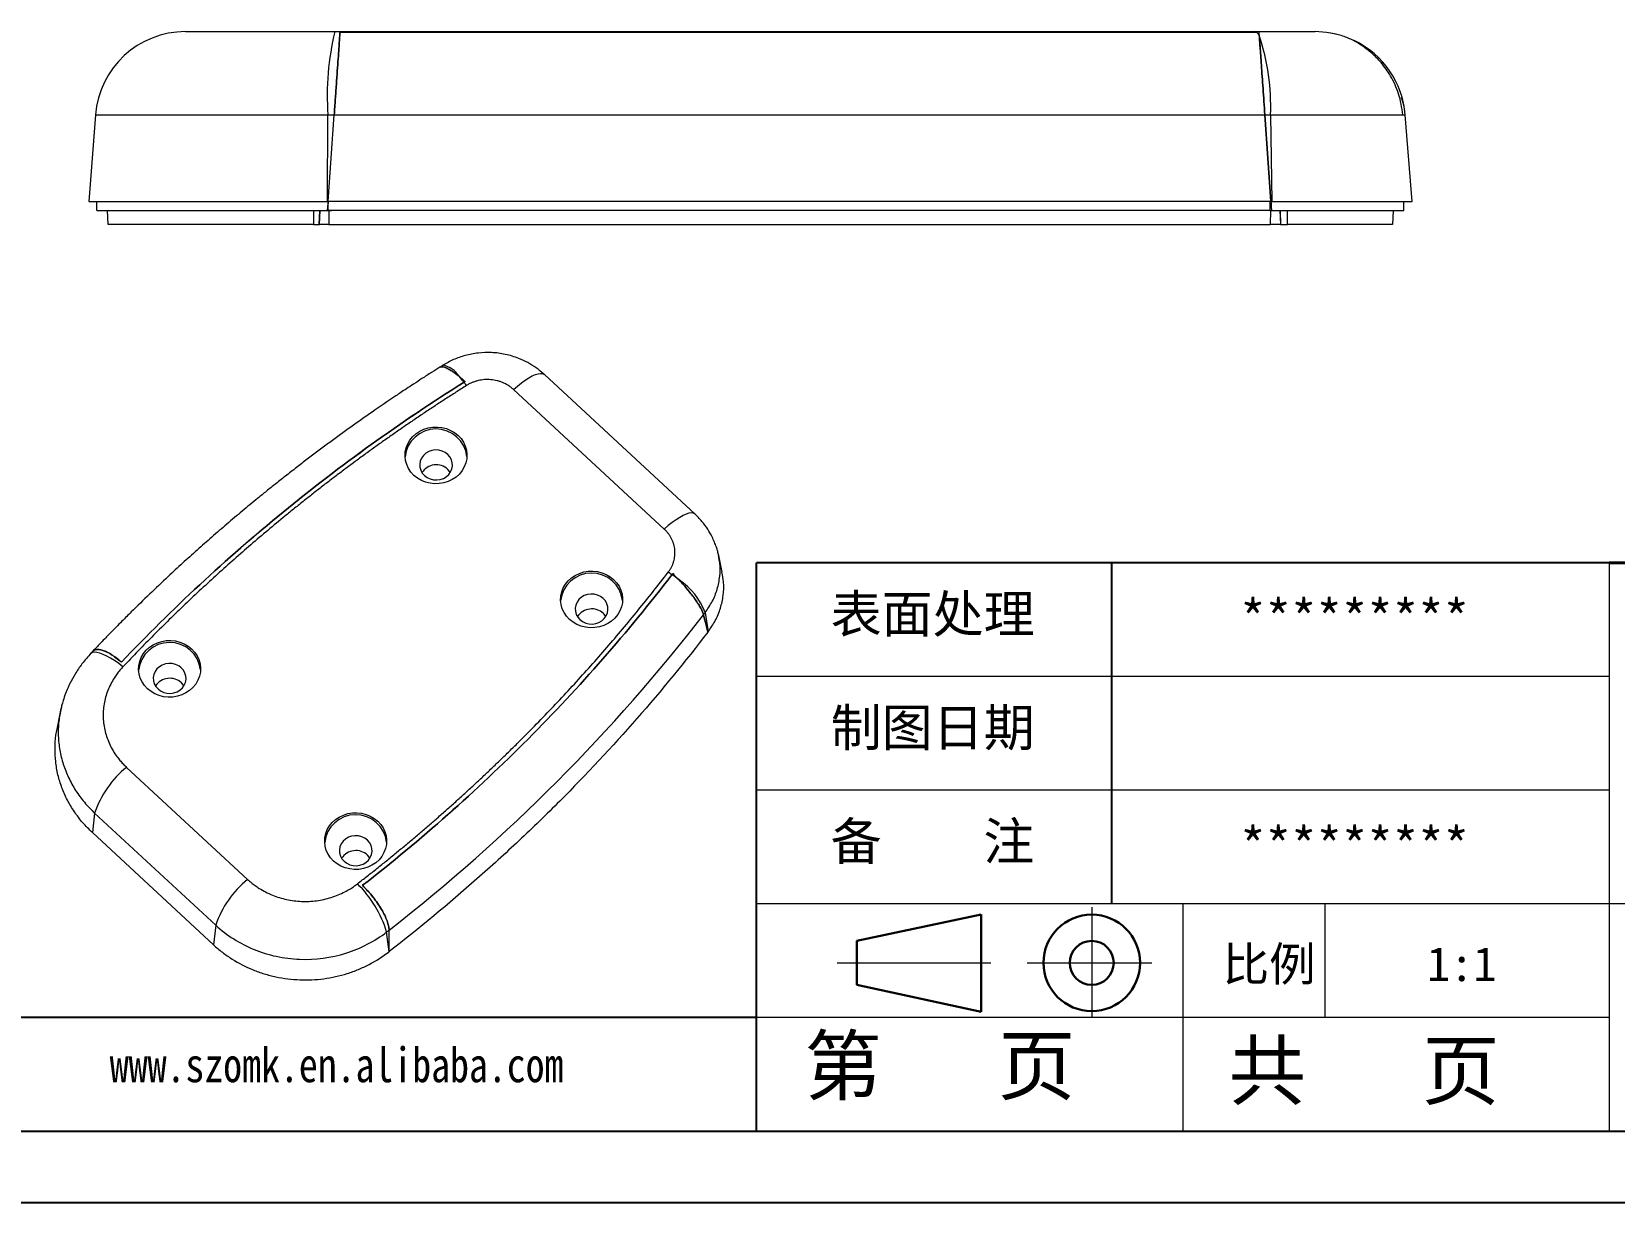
# Model space of a CAD drawing. Header units: inches. Extents: x 2768 to 3285, y 323 to 492.
# Drawn here: x 3095.9 to 3185.3, y 323.4 to 389.5 of the extents above; entities that cross this region are included whole.
import ezdxf

# ---------------------------------------------------------------- set-up
doc = ezdxf.new("R2010")
doc.units = ezdxf.units.IN
doc.linetypes.add('CENTER2', pattern=[28.575, 19.05, -3.175, 3.175, -3.175])
doc.layers.add('文字', color=81, linetype='Continuous')
for name, color, linetype, lineweight in [('粗实线', 7, 'Continuous', 30), ('细实线', 3, 'Continuous', 9), ('细点划线', 2, 'CENTER2', 9)]:
    doc.layers.add(name, color=color, linetype=linetype, lineweight=lineweight)
doc.styles.get("Standard").update_dxf_attribs({"font": 'txt', "bigfont": 'gbcbig.shx'})
doc.styles.add('宋体', font='', dxfattribs={"width": 0.8, "height": 3.5})
doc.styles.get('宋体').set_extended_font_data('SimSun')

msp = doc.modelspace()

# ---------------------------------------------------------------- linework, layer by layer
at = {"color": 7, "linetype": 'Continuous', "lineweight": 15}
for p, q in [((3165.209, 389.359), (3165.283, 388.299)), ((3173.39, 385.317), (3173.246, 385.811)), ((3099.501, 384.833), (3099.116, 379.933)), ((3112.595, 379.933), (3112.625, 384.833)), ((3112.638, 379.933), (3112.981, 384.833)), ((3112.638, 379.933), (3112.981, 384.833)), ((3165.868, 379.933), (3165.526, 384.833)), ((3165.526, 384.833), (3165.868, 379.933)), ((3165.847, 384.833), (3165.916, 379.933)), ((3173.837, 379.933), (3173.451, 384.833)), ((3099.576, 379.433), (3099.576, 379.933)), ((3112.638, 379.933), (3112.595, 379.933)), ((3112.603, 379.433), (3112.631, 379.828)), ((3112.631, 379.828), (3112.631, 379.933)), ((3112.631, 379.828), (3112.638, 379.933)), ((3112.638, 379.933), (3112.631, 379.828)), ((3112.631, 379.433), (3112.631, 379.828)), ((3165.834, 379.433), (3165.834, 379.933)), ((3165.916, 379.933), (3165.868, 379.933)), ((3173.376, 379.433), (3173.376, 379.933)), ((3100.21, 378.633), (3100.182, 379.433)), ((3111.808, 379.433), (3111.814, 378.633)), ((3112.135, 378.633), (3112.163, 379.433)), ((3112.156, 378.633), (3112.184, 379.433)), ((3112.603, 379.433), (3112.631, 379.433)), ((3112.667, 379.433), (3112.669, 378.633)), ((3112.68, 379.433), (3112.82, 379.433)), ((3165.854, 378.633), (3165.859, 379.433)), ((3166.387, 379.433), (3166.415, 378.633)), ((3166.426, 378.633), (3166.398, 379.433)), ((3166.796, 378.633), (3166.806, 379.433)), ((3172.77, 379.433), (3172.742, 378.633)), ((3111.814, 378.633), (3112.135, 378.633)), ((3112.135, 378.633), (3112.156, 378.633)), ((3112.669, 378.633), (3112.156, 378.633)), ((3166.415, 378.633), (3165.854, 378.633)), ((3166.415, 378.633), (3166.426, 378.633)), ((3166.426, 378.633), (3166.796, 378.633)), ((3119.104, 370.686), (3118.949, 370.589)), ((3133.359, 362.287), (3124.846, 370.17)), ((3120.376, 369.78), (3120.376, 369.78)), ((3131.618, 361.439), (3123.105, 369.322)), ((3134.885, 359.006), (3134.687, 359.955)), ((3133.924, 356.725), (3134.09, 355.641)), ((3099.346, 354.54), (3099.209, 354.397)), ((3097.504, 351.096), (3097.323, 350.144)), ((3101.254, 347.987), (3108.091, 341.655)), ((3099.453, 345.405), (3099.325, 344.298)), ((3099.453, 345.405), (3106.291, 339.074)), ((3099.325, 344.298), (3106.162, 337.967)), ((3106.291, 339.074), (3106.162, 337.967)), ((3116.073, 337.574), (3115.94, 338.691))]:
    msp.add_line(p, q, dxfattribs=at)
for p, q in [((3184.969, 359.531), (3136.822, 359.531)), ((3136.822, 327.433), (3136.822, 359.531)), ((3156.883, 340.272), (3156.883, 359.531)), ((3136.822, 333.853), (3053.115, 333.853)), ((3053.115, 327.433), (3281.263, 327.433)), ((3046.948, 323.421), (3285.275, 323.421)), ((3046.948, 323.421), (3157.284, 323.421))]:
    msp.add_line(p, q)
at = {"color": 7, "linetype": 'Continuous', "lineweight": 15, "flags": 128}
for points in [[(3169.561, 389.391), (3169, 389.494), (3168.367, 389.533)], [(3112.603, 379.433), (3112.617, 379.63), (3112.631, 379.828)], [(3165.868, 379.933), (3165.877, 379.808), (3165.89, 379.621), (3165.903, 379.433)], [(3165.868, 379.933), (3165.878, 379.792), (3165.888, 379.651), (3165.903, 379.433)], [(3119.097, 370.682), (3119.1, 370.684), (3119.119, 370.694)], [(3124.813, 370.196), (3124.829, 370.185), (3124.846, 370.17)], [(3119.971, 366.731), (3120.141, 366.549), (3120.279, 366.345), (3120.382, 366.125), (3120.448, 365.893), (3120.476, 365.655), (3120.464, 365.416), (3120.414, 365.181), (3120.326, 364.955), (3120.202, 364.744), (3120.046, 364.552), (3119.86, 364.383), (3119.648, 364.242), (3119.416, 364.131), (3119.169, 364.053), (3118.912, 364.009), (3118.65, 364.001), (3118.39, 364.029), (3118.138, 364.092), (3117.899, 364.189), (3117.679, 364.318), (3117.481, 364.475), (3117.312, 364.657), (3117.174, 364.86), (3117.071, 365.081), (3117.005, 365.312), (3116.977, 365.55), (3116.989, 365.79), (3117.039, 366.025), (3117.127, 366.251), (3117.25, 366.462), (3117.407, 366.654), (3117.593, 366.823), (3117.805, 366.964), (3118.037, 367.075), (3118.284, 367.153), (3118.541, 367.197), (3118.803, 367.204), (3119.062, 367.177), (3119.315, 367.113), (3119.554, 367.017), (3119.774, 366.888), (3119.971, 366.731)], [(3119.389, 365.658), (3119.24, 365.77), (3119.068, 365.851), (3118.881, 365.898), (3118.688, 365.908), (3118.497, 365.881), (3118.316, 365.818), (3118.153, 365.722), (3118.016, 365.598), (3117.909, 365.45), (3117.839, 365.284), (3117.808, 365.11), (3117.817, 364.933), (3117.865, 364.761), (3117.952, 364.603), (3118.073, 364.465), (3118.222, 364.353), (3118.394, 364.272), (3118.581, 364.225), (3118.774, 364.215), (3118.965, 364.242), (3119.146, 364.305), (3119.309, 364.4), (3119.446, 364.525), (3119.553, 364.673), (3119.623, 364.838), (3119.654, 365.013), (3119.645, 365.19), (3119.597, 365.361), (3119.51, 365.519), (3119.389, 365.658)], [(3119.537, 364.647), (3119.517, 364.677), (3119.396, 364.815)], [(3128.755, 358.597), (3128.925, 358.414), (3129.063, 358.211), (3129.166, 357.991), (3129.232, 357.759), (3129.26, 357.521), (3129.248, 357.281), (3129.198, 357.046), (3129.11, 356.82), (3128.986, 356.609), (3128.83, 356.417), (3128.644, 356.248), (3128.432, 356.107), (3128.2, 355.996), (3127.953, 355.918), (3127.696, 355.875), (3127.434, 355.867), (3127.174, 355.895), (3126.922, 355.958), (3126.683, 356.055), (3126.463, 356.183), (3126.265, 356.34), (3126.096, 356.523), (3125.958, 356.726), (3125.855, 356.946), (3125.789, 357.178), (3125.761, 357.416), (3125.773, 357.655), (3125.823, 357.891), (3125.911, 358.116), (3126.034, 358.328), (3126.191, 358.52), (3126.377, 358.688), (3126.589, 358.83), (3126.821, 358.941), (3127.068, 359.019), (3127.325, 359.062), (3127.587, 359.07), (3127.846, 359.042), (3128.099, 358.979), (3128.338, 358.882), (3128.558, 358.754), (3128.755, 358.597)], [(3128.173, 357.523), (3128.024, 357.635), (3127.852, 357.716), (3127.665, 357.763), (3127.472, 357.773), (3127.281, 357.746), (3127.1, 357.684), (3126.937, 357.588), (3126.8, 357.463), (3126.693, 357.315), (3126.623, 357.15), (3126.592, 356.975), (3126.601, 356.798), (3126.649, 356.627), (3126.736, 356.469), (3126.857, 356.331), (3127.006, 356.218), (3127.178, 356.137), (3127.365, 356.091), (3127.558, 356.081), (3127.749, 356.107), (3127.93, 356.17), (3128.093, 356.266), (3128.23, 356.391), (3128.337, 356.539), (3128.407, 356.704), (3128.438, 356.879), (3128.43, 357.056), (3128.381, 357.227), (3128.294, 357.385), (3128.173, 357.523)], [(3128.321, 356.512), (3128.301, 356.543), (3128.18, 356.681)], [(3134.077, 355.623), (3134.015, 355.868), (3133.953, 356.113), (3133.892, 356.358), (3133.83, 356.603)], [(3133.83, 356.603), (3133.892, 356.358), (3133.953, 356.113), (3134.015, 355.868), (3134.077, 355.623)], [(3104.929, 354.678), (3105.098, 354.495), (3105.236, 354.292), (3105.339, 354.072), (3105.405, 353.84), (3105.433, 353.602), (3105.422, 353.363), (3105.372, 353.127), (3105.284, 352.902), (3105.16, 352.69), (3105.003, 352.498), (3104.817, 352.33), (3104.606, 352.188), (3104.374, 352.077), (3104.127, 351.999), (3103.869, 351.956), (3103.608, 351.948), (3103.348, 351.976), (3103.096, 352.039), (3102.857, 352.136), (3102.636, 352.264), (3102.439, 352.421), (3102.27, 352.604), (3102.132, 352.807), (3102.029, 353.027), (3101.963, 353.259), (3101.935, 353.497), (3101.946, 353.736), (3101.996, 353.972), (3102.084, 354.197), (3102.208, 354.409), (3102.365, 354.601), (3102.551, 354.769), (3102.762, 354.911), (3102.994, 355.022), (3103.242, 355.1), (3103.499, 355.143), (3103.76, 355.151), (3104.02, 355.123), (3104.272, 355.06), (3104.511, 354.963), (3104.732, 354.835), (3104.929, 354.678)], [(3134.09, 355.641), (3134.083, 355.631), (3134.077, 355.623)], [(3104.347, 353.604), (3104.197, 353.716), (3104.025, 353.798), (3103.839, 353.844), (3103.646, 353.854), (3103.455, 353.827), (3103.274, 353.765), (3103.111, 353.669), (3102.973, 353.544), (3102.867, 353.396), (3102.797, 353.231), (3102.765, 353.056), (3102.774, 352.879), (3102.823, 352.708), (3102.91, 352.55), (3103.031, 352.412), (3103.18, 352.3), (3103.352, 352.218), (3103.538, 352.172), (3103.731, 352.162), (3103.922, 352.189), (3104.103, 352.251), (3104.266, 352.347), (3104.404, 352.472), (3104.51, 352.62), (3104.581, 352.785), (3104.612, 352.96), (3104.603, 353.137), (3104.554, 353.308), (3104.467, 353.466), (3104.347, 353.604)], [(3104.495, 352.594), (3104.475, 352.624), (3104.354, 352.762)], [(3115.435, 344.949), (3115.604, 344.767), (3115.742, 344.563), (3115.845, 344.343), (3115.911, 344.111), (3115.939, 343.873), (3115.927, 343.634), (3115.877, 343.399), (3115.789, 343.173), (3115.666, 342.961), (3115.509, 342.769), (3115.323, 342.601), (3115.112, 342.459), (3114.88, 342.348), (3114.632, 342.27), (3114.375, 342.227), (3114.113, 342.219), (3113.854, 342.247), (3113.602, 342.31), (3113.362, 342.407), (3113.142, 342.535), (3112.945, 342.693), (3112.775, 342.875), (3112.638, 343.078), (3112.534, 343.298), (3112.468, 343.53), (3112.441, 343.768), (3112.452, 344.008), (3112.502, 344.243), (3112.59, 344.469), (3112.714, 344.68), (3112.87, 344.872), (3113.056, 345.041), (3113.268, 345.182), (3113.5, 345.293), (3113.747, 345.371), (3114.005, 345.415), (3114.266, 345.422), (3114.526, 345.394), (3114.778, 345.331), (3115.017, 345.234), (3115.238, 345.106), (3115.435, 344.949)], [(3114.852, 343.876), (3114.703, 343.988), (3114.531, 344.069), (3114.345, 344.115), (3114.152, 344.126), (3113.96, 344.099), (3113.779, 344.036), (3113.617, 343.94), (3113.479, 343.816), (3113.373, 343.667), (3113.302, 343.502), (3113.271, 343.328), (3113.28, 343.151), (3113.329, 342.979), (3113.415, 342.821), (3113.536, 342.683), (3113.686, 342.571), (3113.857, 342.49), (3114.044, 342.443), (3114.237, 342.433), (3114.428, 342.46), (3114.609, 342.522), (3114.772, 342.618), (3114.91, 342.743), (3115.016, 342.891), (3115.086, 343.056), (3115.118, 343.231), (3115.109, 343.408), (3115.06, 343.579), (3114.973, 343.737), (3114.852, 343.876)], [(3115, 342.865), (3114.98, 342.895), (3114.86, 343.033)], [(3116.089, 337.587), (3116.086, 337.889), (3116.083, 338.192), (3116.08, 338.495), (3116.076, 338.797)], [(3116.089, 337.587), (3116.086, 337.889), (3116.083, 338.192), (3116.08, 338.495), (3116.076, 338.797)], [(3116.089, 337.587), (3116.08, 337.58), (3116.073, 337.574)]]:
    msp.add_lwpolyline(points, dxfattribs=at)
at = {"color": 8, "linetype": 'Continuous', "lineweight": 15, "flags": 128}
for points in [[(3123.105, 369.322), (3123.33, 369.518), (3123.552, 369.695), (3123.767, 369.851), (3123.972, 369.983), (3124.163, 370.088), (3124.339, 370.166), (3124.495, 370.216), (3124.63, 370.235), (3124.742, 370.225), (3124.813, 370.196)], [(3133.337, 362.305), (3133.255, 362.341), (3133.143, 362.352), (3133.008, 362.332), (3132.852, 362.283), (3132.676, 362.205), (3132.485, 362.099), (3132.28, 361.967), (3132.065, 361.812), (3131.843, 361.635), (3131.618, 361.439)], [(3101.053, 353.668), (3100.814, 353.85), (3100.579, 354.013), (3100.352, 354.154), (3100.135, 354.273), (3099.933, 354.366), (3099.748, 354.433), (3099.583, 354.473), (3099.442, 354.484), (3099.325, 354.466), (3099.235, 354.421), (3099.209, 354.397)]]:
    msp.add_lwpolyline(points, dxfattribs=at)
at = {"color": 7, "linetype": 'Continuous', "lineweight": 15}
for centre, radius, start, end in [((3104.586, 384.433), 5.1, 90, 175.5), ((3127.748, 385.939), 15.164, 166.29041, 184.18308), ((3164.945, 389.351), 0.182, 59.27168, 89.12971), ((3164.744, 389.073), 0.525, 26.64289, 55.88372), ((3153.42, 385.354), 12.438, 357.60179, 18.5399), ((3168.367, 384.433), 5.1, 4.5, 64.40649), ((3114.614, 365.244), 7.254, 38.27706, 41.70676), ((3113.241, 364.146), 9.012, 36.8503, 38.35108), ((3118.729, 365.335), 1.759, 6.93314, 174.03634), ((3118.742, 364.101), 0.969, 47.51231, 146.65327), ((3127.513, 357.201), 1.759, 6.93314, 174.03634), ((3127.828, 352.781), 7.405, 55.27198, 57.20969), ((3127.618, 352.48), 7.772, 51.55896, 55.26843), ((3130.341, 355.368), 3.832, 20.74015, 56.59639), ((3127.526, 355.966), 0.969, 47.51231, 146.65327), ((3103.686, 353.282), 1.759, 6.93314, 174.03634), ((3103.699, 352.047), 0.969, 47.51231, 146.65327), ((3104.782, 343.607), 5.624, 128.85273, 161.35406), ((3114.192, 343.553), 1.759, 6.93314, 174.03634), ((3114.205, 342.318), 0.969, 47.51231, 146.65327), ((3111.619, 337.276), 5.624, 128.85273, 161.35406), ((3109.75, 336.794), 6.474, 17.03866, 45.47048)]:
    msp.add_arc(centre, radius, start, end, dxfattribs=at)
at = {"color": 8, "linetype": 'Continuous', "lineweight": 15}
msp.add_arc((3118.846, 369.321), 1.4, 32.35861, 78.78783, dxfattribs=at)
at = {"color": 7, "linetype": 'Continuous', "lineweight": 15}
for points, knots in [([(3104.586, 389.533), (3104.586, 389.533), (3104.588, 389.533), (3104.602, 389.533), (3104.624, 389.533), (3104.656, 389.533), (3104.696, 389.533), (3104.778, 389.533), (3104.932, 389.533), (3105.206, 389.533), (3105.552, 389.533), (3106.107, 389.533), (3106.969, 389.533), (3108.034, 389.533), (3108.979, 389.533), (3109.729, 389.533), (3110.514, 389.533), (3111.238, 389.533), (3111.885, 389.533), (3112.449, 389.533), (3112.827, 389.533), (3113.017, 389.533)], [0, 0, 0, 0, 0.020908, 0.041801, 0.062701, 0.083627, 0.104601, 0.125644, 0.188047, 0.25057, 0.312953, 0.375211, 0.499812, 0.624471, 0.686752, 0.749246, 0.811804, 0.874307, 0.916339, 0.958181, 1, 1, 1, 1]), ([(3112.981, 384.833), (3113.002, 385.131), (3113.022, 385.422), (3113.062, 385.991), (3113.081, 386.271), (3113.119, 386.814), (3113.137, 387.071), (3113.171, 387.557), (3113.187, 387.788), (3113.217, 388.213), (3113.231, 388.405), (3113.255, 388.749), (3113.265, 388.901), (3113.283, 389.159), (3113.291, 389.263), (3113.302, 389.422), (3113.306, 389.478), (3113.308, 389.508)], [0, 0, 0, 0, 0.125, 0.125, 0.25, 0.25, 0.375, 0.375, 0.5, 0.5, 0.625, 0.625, 0.75, 0.75, 0.875, 0.875, 1, 1, 1, 1]), ([(3113.308, 389.508), (3113.304, 389.448), (3113.292, 389.288), (3113.265, 388.901), (3113.255, 388.751), (3113.231, 388.407), (3113.217, 388.214), (3113.188, 387.788), (3113.172, 387.56), (3113.138, 387.074), (3113.119, 386.814), (3113.082, 386.273), (3113.062, 385.995), (3113.022, 385.425), (3113.002, 385.131), (3112.981, 384.833)], [0, 0, 0, 0, 0.25, 0.25, 0.375, 0.375, 0.5, 0.5, 0.625, 0.625, 0.75, 0.75, 0.875, 0.875, 1, 1, 1, 1]), ([(3113.017, 389.533), (3113.498, 389.533), (3114.46, 389.533), (3115.904, 389.533), (3117.349, 389.533), (3118.794, 389.533), (3120.239, 389.533), (3121.685, 389.533), (3123.131, 389.533), (3124.577, 389.533), (3126.024, 389.533), (3127.472, 389.533), (3128.92, 389.533), (3130.368, 389.533), (3131.817, 389.533), (3133.266, 389.533), (3134.715, 389.533), (3136.165, 389.533), (3137.616, 389.533), (3139.547, 389.533), (3141.958, 389.533), (3144.847, 389.533), (3147.732, 389.533), (3150.612, 389.533), (3153.488, 389.533), (3156.36, 389.533), (3159.227, 389.533), (3162.091, 389.533), (3163.995, 389.533), (3164.948, 389.533)], [0, 0, 0, 0, 0.027763, 0.05552, 0.083272, 0.111022, 0.13877, 0.166518, 0.194268, 0.22202, 0.249776, 0.277538, 0.305306, 0.333083, 0.36087, 0.388668, 0.416478, 0.444302, 0.472142, 0.499998, 0.555569, 0.61111, 0.666632, 0.722147, 0.777666, 0.8332, 0.888759, 0.944356, 1, 1, 1, 1]), ([(3113.308, 389.508), (3117.624, 389.508), (3121.949, 389.507), (3130.606, 389.507), (3134.936, 389.507), (3143.58, 389.507), (3147.896, 389.507), (3156.495, 389.507), (3160.778, 389.508), (3165.038, 389.508)], [0, 0, 0, 0, 0.25, 0.25, 0.5, 0.5, 0.75, 0.75, 1, 1, 1, 1]), ([(3165.038, 389.508), (3160.778, 389.508), (3156.495, 389.507), (3147.895, 389.507), (3143.579, 389.507), (3134.935, 389.507), (3130.605, 389.507), (3121.949, 389.507), (3117.624, 389.508), (3113.308, 389.508)], [0, 0, 0, 0, 0.25, 0.25, 0.5, 0.5, 0.75, 0.75, 1, 1, 1, 1]), ([(3164.948, 389.533), (3165.007, 389.533), (3165.125, 389.533), (3165.3, 389.533), (3165.474, 389.533), (3165.703, 389.533), (3165.982, 389.533), (3166.409, 389.533), (3166.904, 389.533), (3167.418, 389.533), (3167.764, 389.533), (3167.986, 389.533), (3168.124, 389.533), (3168.232, 389.533), (3168.31, 389.533), (3168.358, 389.533), (3168.364, 389.533), (3168.367, 389.533)], [0, 0, 0, 0, 0.03117, 0.062359, 0.093625, 0.125027, 0.187724, 0.24997, 0.374889, 0.499666, 0.624653, 0.687239, 0.749542, 0.812353, 0.874717, 0.937108, 1, 1, 1, 1]), ([(3165.213, 389.309), (3165.223, 389.16), (3165.239, 388.938), (3165.278, 388.372), (3165.303, 388.021), (3165.344, 387.43), (3165.359, 387.222), (3165.389, 386.781), (3165.406, 386.55), (3165.439, 386.079), (3165.455, 385.838), (3165.49, 385.343), (3165.508, 385.089), (3165.526, 384.833)], [0, 0, 0, 0, 0.25, 0.25, 0.5, 0.5, 0.625, 0.625, 0.75, 0.75, 0.875, 0.875, 1, 1, 1, 1]), ([(3165.526, 384.833), (3165.49, 385.345), (3165.455, 385.838), (3165.406, 386.55), (3165.389, 386.781), (3165.359, 387.219), (3165.344, 387.428), (3165.317, 387.824), (3165.303, 388.012), (3165.279, 388.355), (3165.268, 388.512), (3165.249, 388.795), (3165.24, 388.923), (3165.224, 389.142), (3165.218, 389.234), (3165.213, 389.309)], [0, 0, 0, 0, 0.25, 0.25, 0.375, 0.375, 0.5, 0.5, 0.625, 0.625, 0.75, 0.75, 0.875, 0.875, 1, 1, 1, 1]), ([(3173.309, 384.833), (3173.286, 385.039), (3173.241, 385.443), (3173.041, 386.191), (3172.682, 386.999), (3172.143, 387.756), (3171.596, 388.303), (3171.052, 388.723), (3170.509, 389.051), (3169.914, 389.31), (3169.48, 389.406), (3169.255, 389.455)], [0, 0, 0, 0, 0.089359, 0.17562, 0.334315, 0.469574, 0.577513, 0.669862, 0.770688, 0.881246, 1, 1, 1, 1]), ([(3099.501, 384.833), (3099.501, 384.833), (3099.832, 384.833), (3100.796, 384.833), (3101.194, 384.833), (3102.129, 384.833), (3102.678, 384.833), (3104.476, 384.833), (3105.942, 384.833), (3109.109, 384.833), (3110.848, 384.833), (3112.625, 384.833)], [0, 0, 0, 0, 0.25, 0.25, 0.375, 0.375, 0.5, 0.5, 0.75, 0.75, 1, 1, 1, 1]), ([(3099.116, 379.933), (3099.116, 379.933), (3099.137, 379.933), (3099.222, 379.933), (3099.287, 379.933), (3099.541, 379.933), (3099.792, 379.933), (3100.287, 379.933), (3100.472, 379.933), (3100.781, 379.933), (3100.889, 379.933), (3101.113, 379.933), (3101.23, 379.933), (3101.833, 379.933), (3102.383, 379.933), (3103.155, 379.933), (3103.313, 379.933), (3103.639, 379.933), (3103.807, 379.933), (3104.318, 379.933), (3104.67, 379.933), (3105.763, 379.933), (3106.537, 379.933), (3107.564, 379.933), (3107.773, 379.933), (3108.194, 379.933), (3108.406, 379.933), (3109.046, 379.933), (3109.477, 379.933), (3110.787, 379.933), (3111.681, 379.933), (3112.595, 379.933)], [0, 0, 0, 0, 0.0625, 0.0625, 0.125, 0.125, 0.25, 0.25, 0.3125, 0.3125, 0.34375, 0.34375, 0.375, 0.375, 0.5, 0.5, 0.53125, 0.53125, 0.5625, 0.5625, 0.625, 0.625, 0.75, 0.75, 0.78125, 0.78125, 0.8125, 0.8125, 0.875, 0.875, 1, 1, 1, 1]), ([(3165.868, 379.933), (3161.495, 379.933), (3157.096, 379.933), (3148.243, 379.933), (3143.798, 379.933), (3137.116, 379.933), (3134.886, 379.933), (3130.423, 379.933), (3128.192, 379.933), (3121.517, 379.933), (3117.075, 379.933), (3112.638, 379.933)], [0.0008022, 0.0008022, 0.0008022, 0.0008022, 0.2499054, 0.2499054, 0.4999054, 0.4999054, 0.6249054, 0.6249054, 0.7499054, 0.7499054, 0.9991032, 0.9991032, 0.9991032, 0.9991032]), ([(3165.916, 379.933), (3166.472, 379.933), (3167.014, 379.933), (3168.058, 379.933), (3168.562, 379.933), (3169.29, 379.933), (3169.529, 379.933), (3169.986, 379.933), (3170.207, 379.933), (3170.845, 379.933), (3171.238, 379.933), (3171.779, 379.933), (3171.95, 379.933), (3172.27, 379.933), (3172.419, 379.933), (3172.834, 379.933), (3173.069, 379.933), (3173.357, 379.933), (3173.441, 379.933), (3173.584, 379.933), (3173.644, 379.933), (3173.788, 379.933), (3173.837, 379.933), (3173.837, 379.933)], [0, 0, 0, 0, 0.125, 0.125, 0.25, 0.25, 0.3125, 0.3125, 0.375, 0.375, 0.5, 0.5, 0.5625, 0.5625, 0.625, 0.625, 0.75, 0.75, 0.8125, 0.8125, 0.875, 0.875, 1, 1, 1, 1]), ([(3099.576, 379.433), (3099.576, 379.433), (3100.946, 379.433), (3104.534, 379.433), (3105.967, 379.433), (3109.143, 379.433), (3110.841, 379.433), (3112.603, 379.433)], [0.0012979, 0.0012979, 0.0012979, 0.0012979, 0.5012979, 0.5012979, 0.7512979, 0.7512979, 1, 1, 1, 1]), ([(3165.903, 379.433), (3167.997, 379.433), (3169.887, 379.433), (3172.618, 379.433), (3173.376, 379.433), (3173.376, 379.433)], [0, 0, 0, 0, 0.4945545, 0.4945545, 0.9945545, 0.9945545, 0.9945545, 0.9945545]), ([(3111.814, 378.633), (3111.414, 378.633), (3111.015, 378.633), (3110.225, 378.633), (3109.835, 378.633), (3108.687, 378.633), (3107.95, 378.633), (3106.888, 378.633), (3106.539, 378.633), (3105.868, 378.633), (3105.545, 378.633), (3104.609, 378.633), (3104.033, 378.633), (3103.239, 378.633), (3102.987, 378.633), (3102.517, 378.633), (3102.298, 378.633), (3101.686, 378.633), (3101.34, 378.633), (3100.917, 378.633), (3100.793, 378.633), (3100.582, 378.633), (3100.494, 378.633), (3100.282, 378.633), (3100.21, 378.633), (3100.21, 378.633)], [0, 0, 0, 0, 0.0625, 0.0625, 0.125, 0.125, 0.25, 0.25, 0.3125, 0.3125, 0.375, 0.375, 0.5, 0.5, 0.5625, 0.5625, 0.625, 0.625, 0.75, 0.75, 0.8125, 0.8125, 0.875, 0.875, 1, 1, 1, 1]), ([(3112.669, 378.633), (3117.106, 378.633), (3121.554, 378.633), (3130.453, 378.633), (3134.905, 378.633), (3143.793, 378.633), (3148.229, 378.633), (3154.86, 378.633), (3157.067, 378.633), (3161.468, 378.633), (3163.664, 378.633), (3165.854, 378.633)], [0, 0, 0, 0, 0.25, 0.25, 0.5, 0.5, 0.75, 0.75, 0.875, 0.875, 1, 1, 1, 1]), ([(3172.742, 378.633), (3172.742, 378.633), (3172.708, 378.633), (3172.601, 378.633), (3172.557, 378.633), (3172.45, 378.633), (3172.389, 378.633), (3172.179, 378.633), (3172.008, 378.633), (3171.701, 378.633), (3171.591, 378.633), (3171.354, 378.633), (3171.227, 378.633), (3170.829, 378.633), (3170.537, 378.633), (3170.061, 378.633), (3169.895, 378.633), (3169.551, 378.633), (3169.372, 378.633), (3168.823, 378.633), (3168.44, 378.633), (3167.84, 378.633), (3167.636, 378.633), (3167.323, 378.633), (3167.217, 378.633), (3167.007, 378.633), (3166.901, 378.633), (3166.796, 378.633)], [0, 0, 0, 0, 0.125, 0.125, 0.1875, 0.1875, 0.25, 0.25, 0.375, 0.375, 0.4375, 0.4375, 0.5, 0.5, 0.625, 0.625, 0.6875, 0.6875, 0.75, 0.75, 0.875, 0.875, 0.9375, 0.9375, 0.96875, 0.96875, 1, 1, 1, 1]), ([(3124.813, 370.196), (3124.67, 370.317), (3124.388, 370.558), (3123.912, 370.848), (3123.336, 371.119), (3122.651, 371.328), (3121.869, 371.43), (3121.106, 371.402), (3120.384, 371.261), (3119.713, 371.032), (3119.314, 370.805), (3119.119, 370.694)], [0, 0, 0, 0, 0.0933476, 0.1848469, 0.2745105, 0.4054419, 0.5323341, 0.6552592, 0.7742502, 0.8891949, 1, 1, 1, 1]), ([(3118.951, 370.589), (3118.794, 370.49), (3118.453, 370.274), (3117.957, 369.954), (3117.485, 369.647), (3117.086, 369.384), (3116.753, 369.162), (3116.105, 368.728), (3114.757, 367.806), (3113.318, 366.776), (3112.131, 365.895), (3111.529, 365.441), (3110.919, 364.973), (3110.3, 364.492), (3109.71, 364.026), (3109.162, 363.587), (3108.53, 363.074), (3107.781, 362.455), (3106.917, 361.725), (3106.066, 360.989), (3105.233, 360.253), (3104.413, 359.512), (3103.516, 358.684), (3102.55, 357.77), (3101.776, 357.014), (3101.261, 356.503), (3100.97, 356.213), (3100.628, 355.868), (3100.217, 355.448), (3099.781, 354.998), (3099.484, 354.686), (3099.345, 354.54)], [0, 0, 0, 0, 0.0217563, 0.0471129, 0.0691048, 0.0877316, 0.1029928, 0.1159988, 0.179227, 0.2944225, 0.323811, 0.3532, 0.3831101, 0.4144166, 0.4455292, 0.4718403, 0.4973032, 0.5415778, 0.5866614, 0.6310464, 0.6747255, 0.7183716, 0.7620188, 0.8196343, 0.8763413, 0.8907064, 0.9060097, 0.9252443, 0.9485658, 0.9759751, 1, 1, 1, 1]), ([(3120.029, 370.07), (3119.938, 370.14), (3119.753, 370.282), (3119.507, 370.44), (3119.291, 370.553), (3119.119, 370.61), (3118.997, 370.62), (3118.956, 370.586), (3118.939, 370.572)], [0, 0, 0, 0, 0.172763, 0.350474, 0.523258, 0.701166, 0.871968, 1, 1, 1, 1]), ([(3118.939, 370.572), (3118.947, 370.581), (3118.973, 370.611), (3119.062, 370.618), (3119.208, 370.586), (3119.401, 370.499), (3119.61, 370.375), (3119.822, 370.23), (3119.96, 370.123), (3120.029, 370.07)], [0, 0, 0, 0, 0.068522, 0.225138, 0.396971, 0.568812, 0.739088, 0.869542, 1, 1, 1, 1]), ([(3100.97, 353.93), (3102.39, 355.428), (3103.862, 356.884), (3106.904, 359.709), (3108.474, 361.077), (3111.706, 363.717), (3113.369, 364.991), (3116.778, 367.439), (3118.524, 368.613), (3120.308, 369.737)], [0, 0, 0, 0, 0.25, 0.25, 0.5, 0.5, 0.75, 0.75, 1, 1, 1, 1]), ([(3120.308, 369.737), (3118.524, 368.613), (3116.777, 367.439), (3113.368, 364.991), (3111.706, 363.717), (3108.474, 361.076), (3106.904, 359.708), (3103.862, 356.884), (3102.39, 355.428), (3100.97, 353.93)], [0, 0, 0, 0, 0.25, 0.25, 0.5, 0.5, 0.75, 0.75, 1, 1, 1, 1]), ([(3120.452, 369.55), (3120.253, 369.424), (3119.855, 369.173), (3119.262, 368.79), (3118.671, 368.404), (3118.084, 368.014), (3117.5, 367.621), (3116.919, 367.224), (3116.342, 366.823), (3115.767, 366.419), (3115.196, 366.011), (3114.628, 365.6), (3114.064, 365.184), (3113.502, 364.765), (3112.944, 364.343), (3112.389, 363.917), (3111.837, 363.487), (3111.288, 363.053), (3110.742, 362.616), (3110.055, 362.058), (3109.229, 361.373), (3108.272, 360.559), (3107.327, 359.734), (3106.393, 358.899), (3105.473, 358.054), (3104.564, 357.198), (3103.667, 356.331), (3102.783, 355.454), (3101.91, 354.568), (3101.339, 353.968), (3101.053, 353.668)], [0, 0, 0, 0, 0.027828, 0.055642, 0.083445, 0.111238, 0.139021, 0.166796, 0.194565, 0.22233, 0.25009, 0.277849, 0.305607, 0.333365, 0.361125, 0.388889, 0.416657, 0.444432, 0.472214, 0.500005, 0.550132, 0.600209, 0.650244, 0.700245, 0.75022, 0.800178, 0.850127, 0.900075, 0.95003, 1, 1, 1, 1]), ([(3120.308, 369.737), (3120.315, 369.742), (3120.322, 369.746), (3120.329, 369.75), (3120.336, 369.755), (3120.342, 369.759), (3120.349, 369.763), (3120.358, 369.769), (3120.367, 369.774), (3120.376, 369.78)], [0, 0, 0, 0, 0.0000498202, 0.0000498202, 0.0000498202, 0.0000996404, 0.0000996404, 0.0000996404, 0.0001633637, 0.0001633637, 0.0001633637, 0.0001633637]), ([(3123.105, 369.322), (3123.08, 369.344), (3123.031, 369.389), (3122.953, 369.451), (3122.872, 369.51), (3122.788, 369.564), (3122.701, 369.615), (3122.611, 369.662), (3122.495, 369.715), (3122.352, 369.771), (3122.123, 369.838), (3121.825, 369.889), (3121.462, 369.89), (3121.164, 369.844), (3120.933, 369.779), (3120.766, 369.716), (3120.604, 369.641), (3120.503, 369.58), (3120.452, 369.55)], [0, 0, 0, 0, 0.036009, 0.071798, 0.107453, 0.143062, 0.178715, 0.2145, 0.250503, 0.312713, 0.375389, 0.500374, 0.625148, 0.750064, 0.812216, 0.875005, 0.937611, 1, 1, 1, 1]), ([(3134.689, 359.944), (3134.672, 360.02), (3134.635, 360.181), (3134.555, 360.437), (3134.449, 360.717), (3134.293, 361.057), (3134.065, 361.453), (3133.743, 361.899), (3133.47, 362.17), (3133.326, 362.312)], [0, 0, 0, 0, 0.084072, 0.179128, 0.285723, 0.404201, 0.580956, 0.779469, 1, 1, 1, 1]), ([(3131.838, 359.006), (3131.855, 359.029), (3131.889, 359.075), (3131.936, 359.145), (3131.98, 359.218), (3132.034, 359.317), (3132.093, 359.445), (3132.166, 359.655), (3132.22, 359.928), (3132.223, 360.26), (3132.171, 360.533), (3132.1, 360.744), (3132.031, 360.898), (3131.948, 361.045), (3131.851, 361.185), (3131.742, 361.318), (3131.66, 361.398), (3131.618, 361.439)], [0, 0, 0, 0, 0.03117, 0.062359, 0.093625, 0.125027, 0.187724, 0.24997, 0.374889, 0.499666, 0.624653, 0.687239, 0.749542, 0.812353, 0.874717, 0.937108, 1, 1, 1, 1]), ([(3114.29, 341.41), (3114.474, 341.553), (3114.842, 341.84), (3115.389, 342.274), (3115.933, 342.712), (3116.474, 343.153), (3117.011, 343.598), (3117.544, 344.046), (3118.074, 344.497), (3118.601, 344.953), (3119.124, 345.411), (3119.644, 345.873), (3120.16, 346.339), (3120.673, 346.808), (3121.182, 347.281), (3121.688, 347.757), (3122.19, 348.236), (3122.689, 348.719), (3123.185, 349.206), (3123.84, 349.858), (3124.648, 350.681), (3125.603, 351.68), (3126.541, 352.69), (3127.464, 353.713), (3128.371, 354.748), (3129.262, 355.794), (3130.138, 356.853), (3130.998, 357.922), (3131.558, 358.645), (3131.838, 359.006)], [0, 0, 0, 0, 0.027763, 0.05552, 0.083272, 0.111022, 0.13877, 0.166518, 0.194268, 0.22202, 0.249776, 0.277538, 0.305306, 0.333083, 0.36087, 0.388668, 0.416478, 0.444302, 0.472142, 0.499998, 0.555569, 0.61111, 0.666632, 0.722147, 0.777666, 0.8332, 0.888759, 0.944356, 1, 1, 1, 1]), ([(3114.581, 341.325), (3116.232, 342.61), (3117.837, 343.942), (3120.954, 346.698), (3122.464, 348.121), (3125.382, 351.053), (3126.79, 352.562), (3129.499, 355.658), (3130.8, 357.245), (3132.046, 358.867)], [0, 0, 0, 0, 0.25, 0.25, 0.5, 0.5, 0.75, 0.75, 1, 1, 1, 1]), ([(3132.046, 358.867), (3130.8, 357.245), (3129.499, 355.658), (3126.79, 352.562), (3125.382, 351.053), (3122.464, 348.121), (3120.953, 346.698), (3117.837, 343.942), (3116.232, 342.61), (3114.581, 341.325)], [0, 0, 0, 0, 0.25, 0.25, 0.5, 0.5, 0.75, 0.75, 1, 1, 1, 1]), ([(3132.046, 358.867), (3132.051, 358.873), (3132.056, 358.88), (3132.061, 358.886), (3132.066, 358.892), (3132.07, 358.898), (3132.075, 358.904), (3132.081, 358.912), (3132.087, 358.92), (3132.093, 358.928)], [0, 0, 0, 0, 0.0000498202, 0.0000498202, 0.0000498202, 0.0000996404, 0.0000996404, 0.0000996404, 0.0001633637, 0.0001633637, 0.0001633637, 0.0001633637]), ([(3132.45, 358.567), (3132.627, 358.381), (3132.797, 358.19), (3133.107, 357.815), (3133.251, 357.628), (3133.433, 357.369), (3133.489, 357.285), (3133.591, 357.124), (3133.636, 357.046), (3133.713, 356.903), (3133.745, 356.836), (3133.798, 356.711), (3133.817, 356.654), (3133.83, 356.603)], [0, 0, 0, 0, 0.25, 0.25, 0.5, 0.5, 0.625, 0.625, 0.75, 0.75, 0.875, 0.875, 1, 1, 1, 1]), ([(3133.83, 356.603), (3133.804, 356.705), (3133.753, 356.829), (3133.636, 357.046), (3133.591, 357.124), (3133.49, 357.284), (3133.434, 357.368), (3133.312, 357.542), (3133.245, 357.633), (3133.104, 357.816), (3133.03, 357.908), (3132.875, 358.095), (3132.793, 358.191), (3132.625, 358.38), (3132.539, 358.474), (3132.45, 358.567)], [0, 0, 0, 0, 0.25, 0.25, 0.375, 0.375, 0.5, 0.5, 0.625, 0.625, 0.75, 0.75, 0.875, 0.875, 1, 1, 1, 1]), ([(3134.09, 355.641), (3134.234, 355.848), (3134.524, 356.268), (3134.807, 356.968), (3134.962, 357.703), (3134.992, 358.39), (3134.909, 358.821), (3134.873, 359.004)], [0, 0, 0, 0, 0.207569, 0.421138, 0.628713, 0.842343, 1, 1, 1, 1]), ([(3134.077, 355.623), (3132.797, 353.958), (3131.46, 352.329), (3128.669, 349.143), (3127.218, 347.59), (3124.961, 345.325), (3124.195, 344.581), (3122.636, 343.115), (3121.845, 342.394), (3119.439, 340.272), (3117.788, 338.906), (3116.089, 337.587)], [0.0008022, 0.0008022, 0.0008022, 0.0008022, 0.2499054, 0.2499054, 0.4999054, 0.4999054, 0.6249054, 0.6249054, 0.7499054, 0.7499054, 0.9991032, 0.9991032, 0.9991032, 0.9991032]), ([(3099.247, 354.429), (3099.072, 354.233), (3098.742, 353.864), (3098.356, 353.285), (3098.066, 352.756), (3097.857, 352.284), (3097.71, 351.88), (3097.611, 351.548), (3097.553, 351.319), (3097.521, 351.176), (3097.51, 351.122), (3097.506, 351.097)], [0, 0, 0, 0, 0.2080969, 0.3916981, 0.5510375, 0.6863343, 0.7983629, 0.8874256, 0.9539416, 0.9792927, 1, 1, 1, 1]), ([(3100.97, 353.93), (3100.87, 354.012), (3100.669, 354.177), (3100.38, 354.372), (3100.106, 354.521), (3099.861, 354.614), (3099.646, 354.654), (3099.478, 354.63), (3099.378, 354.589), (3099.349, 354.542), (3099.347, 354.539)], [0, 0, 0, 0, 0.13955, 0.283135, 0.422689, 0.566311, 0.705513, 0.848757, 0.987889, 1, 1, 1, 1]), ([(3099.402, 354.578), (3099.414, 354.588), (3099.462, 354.631), (3099.595, 354.651), (3099.793, 354.633), (3100.031, 354.553), (3100.295, 354.422), (3100.582, 354.239), (3100.81, 354.065), (3100.94, 353.955), (3100.97, 353.93)], [0, 0, 0, 0, 0.050346, 0.199387, 0.352769, 0.501483, 0.654512, 0.80322, 0.956216, 1, 1, 1, 1]), ([(3101.053, 353.668), (3101.022, 353.635), (3100.961, 353.568), (3100.873, 353.466), (3100.788, 353.36), (3100.707, 353.252), (3100.629, 353.142), (3100.507, 352.955), (3100.353, 352.685), (3100.192, 352.323), (3100.068, 351.949), (3099.953, 351.439), (3099.907, 350.788), (3099.999, 350.14), (3100.15, 349.64), (3100.3, 349.275), (3100.487, 348.924), (3100.683, 348.626), (3100.877, 348.379), (3101.057, 348.176), (3101.189, 348.05), (3101.254, 347.987)], [0, 0, 0, 0, 0.020909, 0.041807, 0.062716, 0.083655, 0.104646, 0.125709, 0.188173, 0.25077, 0.313226, 0.375544, 0.500203, 0.624804, 0.687024, 0.749446, 0.81193, 0.874372, 0.916366, 0.958187, 1, 1, 1, 1]), ([(3099.325, 344.298), (3099.138, 344.482), (3098.766, 344.851), (3098.296, 345.473), (3097.9, 346.134), (3097.591, 346.834), (3097.369, 347.561), (3097.236, 348.305), (3097.203, 349.057), (3097.234, 349.673), (3097.311, 350.031), (3097.334, 350.142)], [0, 0, 0, 0, 0.118299, 0.236972, 0.355265, 0.473584, 0.59228, 0.710593, 0.828422, 0.946628, 1, 1, 1, 1]), ([(3108.091, 341.655), (3108.125, 341.625), (3108.192, 341.563), (3108.297, 341.475), (3108.405, 341.39), (3108.516, 341.308), (3108.63, 341.229), (3108.823, 341.103), (3109.105, 340.942), (3109.487, 340.768), (3109.883, 340.626), (3110.428, 340.483), (3111.134, 340.391), (3111.846, 340.426), (3112.403, 340.526), (3112.812, 340.636), (3113.21, 340.779), (3113.549, 340.937), (3113.834, 341.095), (3114.069, 341.244), (3114.217, 341.355), (3114.29, 341.41)], [0, 0, 0, 0, 0.020908, 0.041801, 0.062701, 0.083627, 0.104601, 0.125644, 0.188047, 0.25057, 0.312953, 0.375211, 0.499812, 0.624471, 0.686752, 0.749246, 0.811804, 0.874307, 0.916339, 0.958181, 1, 1, 1, 1]), ([(3116.076, 338.797), (3116.076, 338.871), (3116.066, 338.951), (3116.028, 339.125), (3116, 339.219), (3115.927, 339.42), (3115.882, 339.524), (3115.777, 339.74), (3115.716, 339.853), (3115.58, 340.083), (3115.506, 340.199), (3115.346, 340.431), (3115.259, 340.549), (3115.077, 340.78), (3114.983, 340.893), (3114.787, 341.114), (3114.685, 341.222), (3114.581, 341.325)], [0, 0, 0, 0, 0.125, 0.125, 0.25, 0.25, 0.375, 0.375, 0.5, 0.5, 0.625, 0.625, 0.75, 0.75, 0.875, 0.875, 1, 1, 1, 1]), ([(3114.581, 341.325), (3114.789, 341.118), (3114.985, 340.897), (3115.259, 340.549), (3115.345, 340.432), (3115.505, 340.2), (3115.58, 340.083), (3115.716, 339.853), (3115.777, 339.742), (3115.882, 339.525), (3115.927, 339.42), (3116, 339.22), (3116.028, 339.126), (3116.065, 338.952), (3116.076, 338.871), (3116.076, 338.797)], [0, 0, 0, 0, 0.25, 0.25, 0.375, 0.375, 0.5, 0.5, 0.625, 0.625, 0.75, 0.75, 0.875, 0.875, 1, 1, 1, 1]), ([(3106.291, 339.074), (3106.909, 338.501), (3107.65, 338.031), (3108.861, 337.537), (3109.281, 337.408), (3110.14, 337.222), (3110.588, 337.165), (3111.91, 337.112), (3112.812, 337.233), (3114.475, 337.756), (3115.26, 338.163), (3115.94, 338.691)], [0, 0, 0, 0, 0.25, 0.25, 0.375, 0.375, 0.5, 0.5, 0.75, 0.75, 1, 1, 1, 1]), ([(3106.162, 337.967), (3106.323, 337.818), (3106.491, 337.676), (3106.841, 337.407), (3107.024, 337.279), (3107.587, 336.924), (3107.981, 336.722), (3108.602, 336.47), (3108.814, 336.395), (3109.139, 336.295), (3109.249, 336.264), (3109.468, 336.207), (3109.578, 336.181), (3110.131, 336.062), (3110.578, 336.006), (3111.146, 335.984), (3111.26, 335.982), (3111.488, 335.983), (3111.603, 335.985), (3111.945, 336.001), (3112.171, 336.022), (3112.843, 336.112), (3113.283, 336.209), (3113.823, 336.379), (3113.93, 336.415), (3114.143, 336.493), (3114.248, 336.534), (3114.559, 336.662), (3114.761, 336.757), (3115.351, 337.064), (3115.723, 337.302), (3116.073, 337.574)], [0, 0, 0, 0, 0.0625, 0.0625, 0.125, 0.125, 0.25, 0.25, 0.3125, 0.3125, 0.34375, 0.34375, 0.375, 0.375, 0.5, 0.5, 0.53125, 0.53125, 0.5625, 0.5625, 0.625, 0.625, 0.75, 0.75, 0.78125, 0.78125, 0.8125, 0.8125, 0.875, 0.875, 1, 1, 1, 1])]:
    msp.add_open_spline(points, degree=3, knots=knots, dxfattribs=at)
for points in [[(3165.213, 389.309), (3165.206, 389.408), (3165.201, 389.474), (3165.199, 389.507)], [(3112.625, 384.833), (3112.744, 384.833), (3112.862, 384.833), (3112.981, 384.833)], [(3112.981, 384.833), (3130.532, 384.833), (3148.229, 384.833), (3165.526, 384.833)], [(3165.526, 384.833), (3165.633, 384.833), (3165.74, 384.833), (3165.847, 384.833)], [(3173.309, 384.833), (3173.403, 384.833), (3173.451, 384.833), (3173.451, 384.833)], [(3165.834, 379.433), (3148.317, 379.433), (3130.398, 379.433), (3112.631, 379.433)], [(3165.834, 379.433), (3165.857, 379.433), (3165.88, 379.433), (3165.903, 379.433)], [(3120.029, 370.07), (3120.141, 369.981), (3120.257, 369.884), (3120.376, 369.78)], [(3120.029, 370.07), (3120.141, 369.981), (3120.257, 369.884), (3120.376, 369.78)], [(3120.376, 369.78), (3120.353, 369.766), (3120.331, 369.752), (3120.308, 369.737)], [(3132.093, 358.928), (3132.078, 358.908), (3132.062, 358.888), (3132.046, 358.867)], [(3132.093, 358.928), (3132.214, 358.812), (3132.333, 358.691), (3132.45, 358.567)], [(3132.45, 358.567), (3132.333, 358.691), (3132.214, 358.812), (3132.093, 358.928)], [(3116.076, 338.797), (3122.785, 344.023), (3128.76, 350.025), (3133.83, 356.603)], [(3133.83, 356.603), (3133.862, 356.644), (3133.893, 356.685), (3133.924, 356.725)], [(3115.94, 338.691), (3115.986, 338.727), (3116.031, 338.762), (3116.076, 338.797)]]:
    msp.add_open_spline(points, degree=3, dxfattribs=at)
at = {"color": 8, "linetype": 'Continuous', "lineweight": 15}
for points, knots in [([(3165.847, 384.833), (3167.681, 384.833), (3169.426, 384.833), (3171.423, 384.833), (3171.981, 384.833), (3172.841, 384.833), (3173.145, 384.833), (3173.309, 384.833)], [0, 0, 0, 0, 0.5, 0.5, 0.75, 0.75, 1, 1, 1, 1]), ([(3133.924, 356.725), (3134.067, 356.933), (3134.352, 357.348), (3134.624, 358.047), (3134.767, 358.773), (3134.789, 359.417), (3134.703, 359.802), (3134.671, 359.945)], [0, 0, 0, 0, 0.216603, 0.434158, 0.652116, 0.87006, 1, 1, 1, 1]), ([(3097.558, 351.333), (3097.508, 351.082), (3097.405, 350.564), (3097.385, 349.764), (3097.468, 348.955), (3097.663, 348.161), (3097.962, 347.398), (3098.365, 346.676), (3098.856, 346), (3099.254, 345.604), (3099.453, 345.405)], [0, 0, 0, 0, 0.118941, 0.2449, 0.371394, 0.497269, 0.622921, 0.748765, 0.874544, 1, 1, 1, 1])]:
    msp.add_open_spline(points, degree=3, knots=knots, dxfattribs=at)
at = {"layer": '粗实线', "color": 7, "lineweight": 40}
msp.add_line((3281.263, 359.531), (3184.969, 359.531), dxfattribs=at)
at = {"layer": '粗实线', "color": 7}
for p, q in [((3149.509, 339.672), (3142.495, 338.185)), ((3149.509, 339.672), (3149.509, 334.174)), ((3142.495, 338.185), (3142.495, 335.704)), ((3142.495, 335.704), (3149.509, 334.174))]:
    msp.add_line(p, q, dxfattribs=at)
for radius in [2.727, 1.24]:
    msp.add_circle((3155.752, 336.945), radius, dxfattribs=at)
at = {"layer": '细实线', "color": 7}
for p, q in [((3184.969, 359.531), (3184.969, 327.433)), ((3184.969, 353.112), (3136.822, 353.112)), ((3184.969, 346.692), (3136.822, 346.692)), ((3281.263, 340.272), (3136.822, 340.272)), ((3160.895, 340.272), (3160.895, 327.433)), ((3168.92, 340.272), (3168.92, 333.853)), ((3184.969, 333.853), (3136.822, 333.853))]:
    msp.add_line(p, q, dxfattribs=at)
at = {"layer": '细点划线', "color": 7}
for p, q in [((3155.752, 340.084), (3155.752, 333.853)), ((3141.377, 336.945), (3150.047, 336.945)), ((3152.105, 336.945), (3159.153, 336.945))]:
    msp.add_line(p, q, dxfattribs=at)

# ---------------------------------------------------------------- texts
at = {"char_height": 2.11119, "width": 1199.89632, "attachment_point": 1}
for s, insert in [('{\\fSimHei|b0|i0|c134|p49;表面处理}', (3141.009, 357.709)), ('{\\fSimHei|b0|i0|c134|p49;*********}', (3164.132, 357.438)), ('{\\fSimHei|b0|i0|c134|p49;制图日期}', (3141.009, 351.29)), ('{\\fSimHei|b0|i0|c134|p49;备    注}', (3141.009, 344.87)), ('{\\fSimHei|b0|i0|c134|p49;*********}', (3164.132, 344.599))]:
    msp.add_mtext(s, dxfattribs=dict(at, insert=insert))
at = {"layer": '文字', "color": 0, "insert": (3100.306, 332.168), "char_height": 1.96154, "width": 34.46241, "attachment_point": 1, "style": '宋体'}
msp.add_mtext('www.szomk.en.alibaba.com', dxfattribs=at)
at = {"layer": '细实线', "color": 7, "attachment_point": 1}
for s, insert, char_height, width in [('{\\fSimSun|b0|i0|c134|p54;比例}', (3163.142, 337.841), 1.92588, 8.454), ('{\\fSimSun|b0|i0|c134|p54;1:1}', (3174.678, 337.841), 1.92588, 8.454), ('{\\fSimSun|b0|i0|c134|p54;第   页}', (3139.523, 332.749), 3.2098, 24.07347), ('{\\fSimSun|b0|i0|c134|p54; 共   页}', (3161.288, 332.477), 3.2098, 24.07347)]:
    msp.add_mtext(s, dxfattribs=dict(at, insert=insert, char_height=char_height, width=width))

doc.saveas('drawing.dxf')
